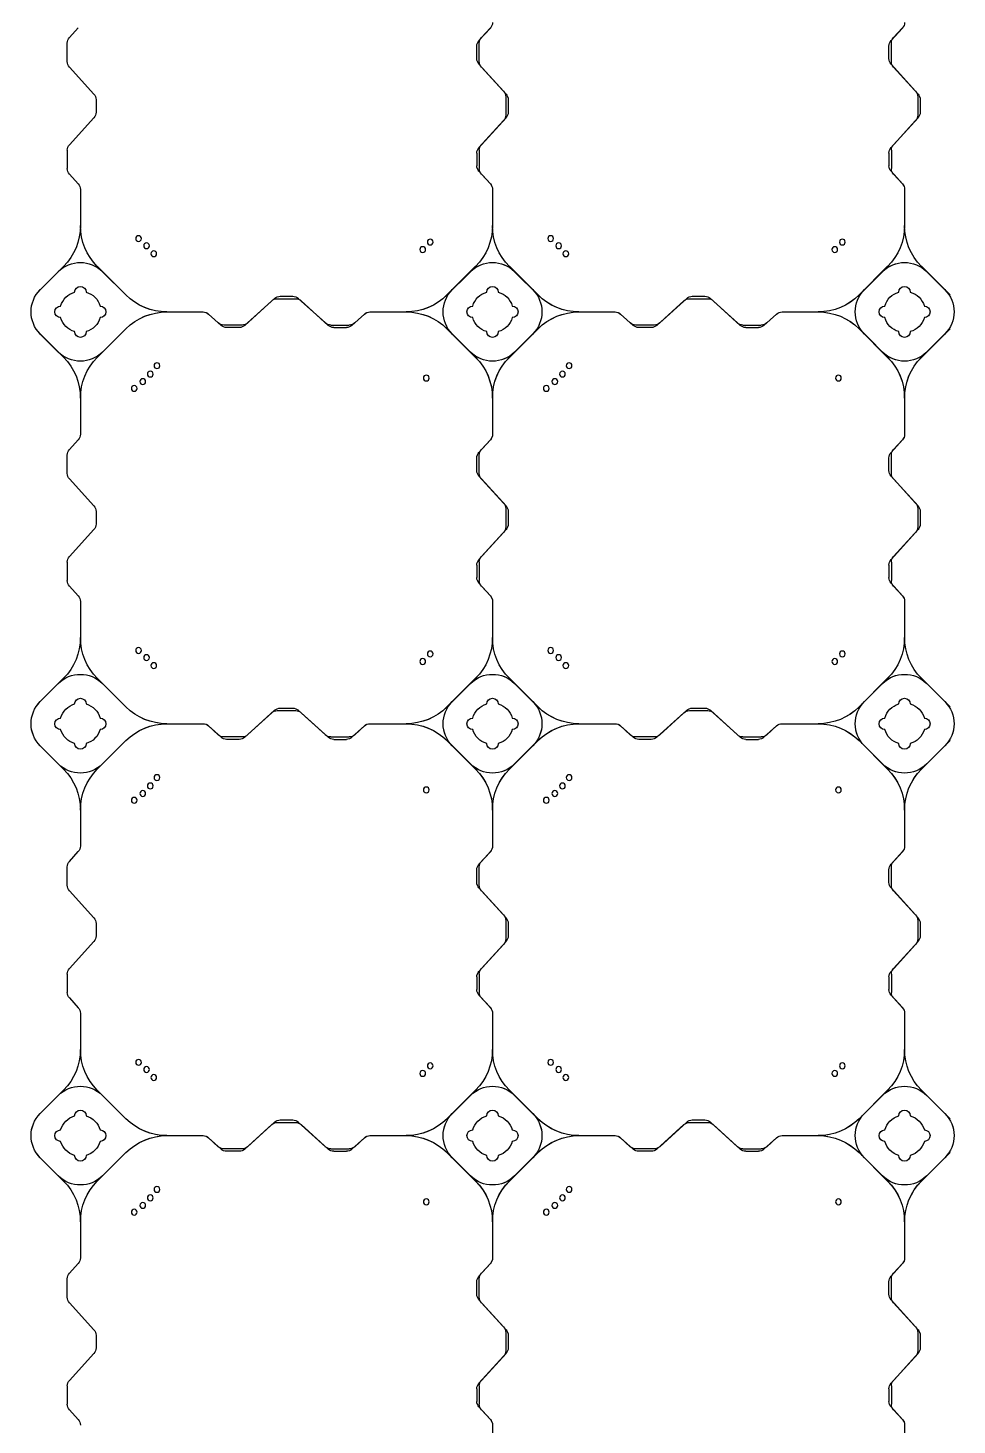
# Model space of a CAD drawing. Header units: millimetres. Extents: x -1612139 to -1260738, y 1141106 to 1536160.
# Drawn here: x -1336991 to -1335864, y 1185225 to 1186921 of the extents above; entities that cross this region are included whole.
import ezdxf

# ---------------------------------------------------------------- set-up
doc = ezdxf.new("R2010")
doc.units = ezdxf.units.MM
doc.header["$LTSCALE"] = 10
doc.layers.get('0').update_dxf_attribs({"linetype": 'CONTINUOUS'})
doc.layers.add('W-FLOAT_BOWL浮筒', color=253, linetype='CONTINUOUS')

# ---------------------------------------------------------------- blocks, each defined once
blk = doc.blocks.new('蓝色')
at = {"layer": 'W-FLOAT_BOWL浮筒', "color": 5}
for p, q in [((9506.3, -148.4), (9506.3, -104.2)), ((10006.3, -148.4), (10006.3, -104.2)), ((8992.9, -166.8), (9003.7, -154.9)), ((9489.9, -170.3), (9503.7, -155.1)), ((9492.9, -166.8), (9503.7, -154.9)), ((9989.9, -170.3), (10003.7, -155.1)), ((9992.9, -166.8), (10003.7, -154.9)), ((8990.3, -195.8), (8990.3, -173.5)), ((9487.3, -192.3), (9487.3, -177)), ((9490.3, -195.8), (9490.3, -173.5)), ((9987.3, -192.3), (9987.3, -177)), ((9990.3, -195.8), (9990.3, -173.5)), ((8992.9, -202.5), (9022.7, -235.3)), ((9489.9, -199), (9519.7, -231.8)), ((9492.9, -202.5), (9522.7, -235.3)), ((9989.9, -199), (10019.7, -231.8)), ((9992.9, -202.5), (10022.7, -235.3)), ((9025.3, -257.3), (9025.3, -242)), ((9522.3, -260.8), (9522.3, -238.5)), ((9525.3, -257.3), (9525.3, -242)), ((10022.3, -260.8), (10022.3, -238.5)), ((10025.3, -257.3), (10025.3, -242)), ((8992.9, -296.8), (9022.7, -264)), ((9489.9, -300.3), (9519.7, -267.5)), ((9492.9, -296.8), (9522.7, -264)), ((9989.9, -300.3), (10019.7, -267.5)), ((9992.9, -296.8), (10022.7, -264)), ((8990.3, -303.5), (8990.3, -325.8)), ((9490.3, -303.5), (9490.3, -325.8)), ((9990.3, -303.5), (9990.3, -325.8)), ((9487.3, -307), (9487.3, -322.3)), ((9987.3, -307), (9987.3, -322.3)), ((8992.9, -332.5), (9003.7, -344.4)), ((9489.9, -329), (9503.7, -344.2)), ((9492.9, -332.5), (9503.7, -344.4)), ((9989.9, -329), (10003.7, -344.2)), ((9992.9, -332.5), (10003.7, -344.4)), ((9006.3, -394.9), (9006.3, -351.1)), ((9506.3, -394.9), (9506.3, -350.9)), ((9506.3, -394.9), (9506.3, -351.1)), ((10006.3, -394.9), (10006.3, -350.9)), ((10006.3, -394.9), (10006.3, -351.1)), ((8957.5, -472.8), (8985.8, -444.5)), ((8957.5, -472.7), (8979.4, -450.8)), ((9061.6, -479.1), (9026.8, -444.4)), ((9033.2, -450.8), (9061.5, -479.1)), ((9451.1, -479.1), (9485.8, -444.4)), ((9479.5, -450.8), (9451.2, -479.1)), ((9457.5, -472.8), (9485.8, -444.5)), ((9457.5, -472.7), (9479.4, -450.8)), ((9561.6, -479.1), (9526.8, -444.4)), ((9555.2, -472.8), (9526.8, -444.5)), ((9533.2, -450.8), (9555.2, -472.7)), ((9533.2, -450.8), (9561.5, -479.1)), ((9951.1, -479.1), (9985.8, -444.4)), ((9979.5, -450.8), (9951.2, -479.1)), ((9957.5, -472.8), (9985.8, -444.5)), ((9957.5, -472.7), (9979.4, -450.8)), ((10061.6, -479.1), (10026.8, -444.4)), ((10055.2, -472.8), (10026.8, -444.5)), ((10033.2, -450.8), (10055.2, -472.7)), ((10033.2, -450.8), (10061.5, -479.1)), ((9173.5, -486.2), (9161.6, -497)), ((9177, -483.2), (9161.8, -497)), ((9202.5, -483.6), (9180.2, -483.6)), ((9199, -480.6), (9183.7, -480.6)), ((9205.7, -483.2), (9238.5, -513)), ((9209.2, -486.2), (9242, -516)), ((9303.5, -486.2), (9270.7, -516)), ((9307, -483.2), (9274.2, -513)), ((9310.2, -483.6), (9332.5, -483.6)), ((9313.7, -480.6), (9329, -480.6)), ((9335.7, -483.2), (9350.9, -497)), ((9339.2, -486.2), (9351.1, -497)), ((9673.5, -486.2), (9661.6, -497)), ((9677, -483.2), (9661.8, -497)), ((9702.5, -483.6), (9680.2, -483.6)), ((9699, -480.6), (9683.7, -480.6)), ((9705.7, -483.2), (9738.5, -513)), ((9709.2, -486.2), (9742, -516)), ((9803.5, -486.2), (9770.7, -516)), ((9807, -483.2), (9774.2, -513)), ((9810.2, -483.6), (9832.5, -483.6)), ((9813.7, -480.6), (9829, -480.6)), ((9835.7, -483.2), (9850.9, -497)), ((9839.2, -486.2), (9851.1, -497)), ((9110.9, -499.6), (9155.1, -499.6)), ((9110.9, -499.6), (9154.9, -499.6)), ((9357.6, -499.6), (9401.6, -499.6)), ((9357.8, -499.6), (9401.6, -499.6)), ((9610.9, -499.6), (9655.1, -499.6)), ((9610.9, -499.6), (9654.9, -499.6)), ((9857.6, -499.6), (9901.6, -499.6)), ((9857.8, -499.6), (9901.6, -499.6)), ((9026.8, -554.9), (9061.6, -520.1)), ((9033.2, -548.4), (9061.5, -520.1)), ((9245.2, -515.6), (9267.5, -515.6)), ((9248.7, -518.6), (9264, -518.6)), ((9485.8, -554.9), (9451.1, -520.1)), ((9479.5, -548.4), (9451.2, -520.1)), ((9526.8, -554.9), (9561.6, -520.1)), ((9533.2, -548.4), (9561.5, -520.1)), ((9745.2, -515.6), (9767.5, -515.6)), ((9748.7, -518.6), (9764, -518.6)), ((9985.8, -554.9), (9951.1, -520.1)), ((9979.5, -548.4), (9951.2, -520.1)), ((10026.8, -554.9), (10061.6, -520.1)), ((10033.2, -548.4), (10061.5, -520.1)), ((8979.4, -548.4), (8957.5, -526.5)), ((8957.5, -526.5), (8985.8, -554.8)), ((9479.4, -548.4), (9457.5, -526.5)), ((9457.5, -526.5), (9485.8, -554.8)), ((9555.2, -526.5), (9526.8, -554.8)), ((9555.2, -526.5), (9533.2, -548.4)), ((9979.4, -548.4), (9957.5, -526.5)), ((9957.5, -526.5), (9985.8, -554.8)), ((10055.2, -526.5), (10026.8, -554.8)), ((10055.2, -526.5), (10033.2, -548.4)), ((9006.3, -648.2), (9006.3, -604.2)), ((9506.3, -648.4), (9506.3, -604.2)), ((9506.3, -648.2), (9506.3, -604.2)), ((10006.3, -648.4), (10006.3, -604.2)), ((10006.3, -648.2), (10006.3, -604.2)), ((8992.9, -666.8), (9003.7, -654.9)), ((9489.9, -670.3), (9503.7, -655.1)), ((9492.9, -666.8), (9503.7, -654.9)), ((9989.9, -670.3), (10003.7, -655.1)), ((9992.9, -666.8), (10003.7, -654.9)), ((8990.3, -695.8), (8990.3, -673.5)), ((9487.3, -692.3), (9487.3, -677)), ((9490.3, -695.8), (9490.3, -673.5)), ((9987.3, -692.3), (9987.3, -677)), ((9990.3, -695.8), (9990.3, -673.5)), ((8992.9, -702.5), (9022.7, -735.3)), ((9489.9, -699), (9519.7, -731.8)), ((9492.9, -702.5), (9522.7, -735.3)), ((9989.9, -699), (10019.7, -731.8)), ((9992.9, -702.5), (10022.7, -735.3)), ((9025.3, -757.3), (9025.3, -742)), ((9522.3, -760.8), (9522.3, -738.5)), ((9525.3, -757.3), (9525.3, -742)), ((10022.3, -760.8), (10022.3, -738.5)), ((10025.3, -757.3), (10025.3, -742)), ((8992.9, -796.8), (9022.7, -764)), ((9489.9, -800.3), (9519.7, -767.5)), ((9492.9, -796.8), (9522.7, -764)), ((9989.9, -800.3), (10019.7, -767.5)), ((9992.9, -796.8), (10022.7, -764)), ((8990.3, -803.5), (8990.3, -825.8)), ((9487.3, -807), (9487.3, -822.3)), ((9490.3, -803.5), (9490.3, -825.8)), ((9987.3, -807), (9987.3, -822.3)), ((9990.3, -803.5), (9990.3, -825.8)), ((9489.9, -829), (9503.7, -844.2)), ((9989.9, -829), (10003.7, -844.2)), ((8992.9, -832.5), (9003.7, -844.4)), ((9492.9, -832.5), (9503.7, -844.4)), ((9992.9, -832.5), (10003.7, -844.4)), ((9006.3, -894.9), (9006.3, -851.1)), ((9506.3, -894.9), (9506.3, -850.9)), ((9506.3, -894.9), (9506.3, -851.1)), ((10006.3, -894.9), (10006.3, -850.9)), ((10006.3, -894.9), (10006.3, -851.1)), ((8957.5, -972.8), (8985.8, -944.5)), ((9061.6, -979.1), (9026.8, -944.4)), ((9451.1, -979.1), (9485.8, -944.4)), ((9457.5, -972.8), (9485.8, -944.5)), ((9561.6, -979.1), (9526.8, -944.4)), ((9555.2, -972.8), (9526.8, -944.5)), ((9951.1, -979.1), (9985.8, -944.4)), ((9957.5, -972.8), (9985.8, -944.5)), ((10061.6, -979.1), (10026.8, -944.4)), ((10055.2, -972.8), (10026.8, -944.5)), ((8957.5, -972.7), (8979.4, -950.8)), ((9033.2, -950.8), (9061.5, -979.1)), ((9479.5, -950.8), (9451.2, -979.1)), ((9457.5, -972.7), (9479.4, -950.8)), ((9533.2, -950.8), (9555.2, -972.7)), ((9533.2, -950.8), (9561.5, -979.1)), ((9979.5, -950.8), (9951.2, -979.1)), ((9957.5, -972.7), (9979.4, -950.8)), ((10033.2, -950.8), (10055.2, -972.7)), ((10033.2, -950.8), (10061.5, -979.1)), ((9177, -983.2), (9161.8, -997)), ((9202.5, -983.6), (9180.2, -983.6)), ((9199, -980.6), (9183.7, -980.6)), ((9205.7, -983.2), (9238.5, -1013)), ((9307, -983.2), (9274.2, -1013)), ((9310.2, -983.6), (9332.5, -983.6)), ((9313.7, -980.6), (9329, -980.6)), ((9335.7, -983.2), (9350.9, -997)), ((9677, -983.2), (9661.8, -997)), ((9702.5, -983.6), (9680.2, -983.6)), ((9699, -980.6), (9683.7, -980.6)), ((9705.7, -983.2), (9738.5, -1013)), ((9807, -983.2), (9774.2, -1013)), ((9810.2, -983.6), (9832.5, -983.6)), ((9813.7, -980.6), (9829, -980.6)), ((9835.7, -983.2), (9850.9, -997)), ((9110.9, -999.6), (9155.1, -999.6)), ((9110.9, -999.6), (9154.9, -999.6)), ((9173.5, -986.2), (9161.6, -997)), ((9209.2, -986.2), (9242, -1016)), ((9303.5, -986.2), (9270.7, -1016)), ((9339.2, -986.2), (9351.1, -997)), ((9357.6, -999.6), (9401.6, -999.6)), ((9357.8, -999.6), (9401.6, -999.6)), ((9610.9, -999.6), (9655.1, -999.6)), ((9610.9, -999.6), (9654.9, -999.6)), ((9673.5, -986.2), (9661.6, -997)), ((9709.2, -986.2), (9742, -1016)), ((9803.5, -986.2), (9770.7, -1016)), ((9839.2, -986.2), (9851.1, -997)), ((9857.6, -999.6), (9901.6, -999.6)), ((9857.8, -999.6), (9901.6, -999.6)), ((9245.2, -1015.6), (9267.5, -1015.6)), ((9745.2, -1015.6), (9767.5, -1015.6)), ((8979.4, -1048.4), (8957.5, -1026.5)), ((8957.5, -1026.5), (8985.8, -1054.8)), ((9026.8, -1054.9), (9061.6, -1020.1)), ((9033.2, -1048.4), (9061.5, -1020.1)), ((9248.7, -1018.6), (9264, -1018.6)), ((9485.8, -1054.9), (9451.1, -1020.1)), ((9479.5, -1048.4), (9451.2, -1020.1)), ((9479.4, -1048.4), (9457.5, -1026.5)), ((9457.5, -1026.5), (9485.8, -1054.8)), ((9526.8, -1054.9), (9561.6, -1020.1)), ((9555.2, -1026.5), (9526.8, -1054.8)), ((9533.2, -1048.4), (9561.5, -1020.1)), ((9555.2, -1026.5), (9533.2, -1048.4)), ((9748.7, -1018.6), (9764, -1018.6)), ((9985.8, -1054.9), (9951.1, -1020.1)), ((9979.5, -1048.4), (9951.2, -1020.1)), ((9979.4, -1048.4), (9957.5, -1026.5)), ((9957.5, -1026.5), (9985.8, -1054.8)), ((10026.8, -1054.9), (10061.6, -1020.1)), ((10055.2, -1026.5), (10026.8, -1054.8)), ((10033.2, -1048.4), (10061.5, -1020.1)), ((10055.2, -1026.5), (10033.2, -1048.4)), ((9006.3, -1148.2), (9006.3, -1104.2)), ((9506.3, -1148.4), (9506.3, -1104.2)), ((9506.3, -1148.2), (9506.3, -1104.2)), ((10006.3, -1148.4), (10006.3, -1104.2)), ((10006.3, -1148.2), (10006.3, -1104.2)), ((8992.9, -1166.8), (9003.7, -1154.9)), ((9489.9, -1170.3), (9503.7, -1155.1)), ((9492.9, -1166.8), (9503.7, -1154.9)), ((9989.9, -1170.3), (10003.7, -1155.1)), ((9992.9, -1166.8), (10003.7, -1154.9)), ((8990.3, -1195.8), (8990.3, -1173.5)), ((9487.3, -1192.3), (9487.3, -1177)), ((9490.3, -1195.8), (9490.3, -1173.5)), ((9987.3, -1192.3), (9987.3, -1177)), ((9990.3, -1195.8), (9990.3, -1173.5)), ((8992.9, -1202.5), (9022.7, -1235.3)), ((9489.9, -1199), (9519.7, -1231.8)), ((9492.9, -1202.5), (9522.7, -1235.3)), ((9989.9, -1199), (10019.7, -1231.8)), ((9992.9, -1202.5), (10022.7, -1235.3)), ((9025.3, -1257.3), (9025.3, -1242)), ((9522.3, -1260.8), (9522.3, -1238.5)), ((9525.3, -1257.3), (9525.3, -1242)), ((10022.3, -1260.8), (10022.3, -1238.5)), ((10025.3, -1257.3), (10025.3, -1242)), ((8992.9, -1296.8), (9022.7, -1264)), ((9489.9, -1300.3), (9519.7, -1267.5)), ((9492.9, -1296.8), (9522.7, -1264)), ((9989.9, -1300.3), (10019.7, -1267.5)), ((9992.9, -1296.8), (10022.7, -1264)), ((8990.3, -1303.5), (8990.3, -1325.8)), ((9490.3, -1303.5), (9490.3, -1325.8)), ((9990.3, -1303.5), (9990.3, -1325.8)), ((9487.3, -1307), (9487.3, -1322.3)), ((9987.3, -1307), (9987.3, -1322.3)), ((8992.9, -1332.5), (9003.7, -1344.4)), ((9489.9, -1329), (9503.7, -1344.2)), ((9492.9, -1332.5), (9503.7, -1344.4)), ((9989.9, -1329), (10003.7, -1344.2)), ((9992.9, -1332.5), (10003.7, -1344.4)), ((9006.3, -1394.9), (9006.3, -1351.1)), ((9506.3, -1394.9), (9506.3, -1350.9)), ((9506.3, -1394.9), (9506.3, -1351.1)), ((10006.3, -1394.9), (10006.3, -1350.9)), ((10006.3, -1394.9), (10006.3, -1351.1)), ((8957.5, -1472.8), (8985.8, -1444.5)), ((8957.5, -1472.7), (8979.4, -1450.8)), ((9061.6, -1479.1), (9026.8, -1444.4)), ((9033.2, -1450.8), (9061.5, -1479.1)), ((9451.1, -1479.1), (9485.8, -1444.4)), ((9479.5, -1450.8), (9451.2, -1479.1)), ((9457.5, -1472.8), (9485.8, -1444.5)), ((9457.5, -1472.7), (9479.4, -1450.8)), ((9561.6, -1479.1), (9526.8, -1444.4)), ((9555.2, -1472.8), (9526.8, -1444.5)), ((9533.2, -1450.8), (9555.2, -1472.7)), ((9533.2, -1450.8), (9561.5, -1479.1)), ((9951.1, -1479.1), (9985.8, -1444.4)), ((9979.5, -1450.8), (9951.2, -1479.1)), ((9957.5, -1472.8), (9985.8, -1444.5)), ((9957.5, -1472.7), (9979.4, -1450.8)), ((10061.6, -1479.1), (10026.8, -1444.4)), ((10055.2, -1472.8), (10026.8, -1444.5)), ((10033.2, -1450.8), (10055.2, -1472.7)), ((10033.2, -1450.8), (10061.5, -1479.1)), ((9173.5, -1486.2), (9161.6, -1497)), ((9177, -1483.2), (9161.8, -1497)), ((9202.5, -1483.6), (9180.2, -1483.6)), ((9199, -1480.6), (9183.7, -1480.6)), ((9205.7, -1483.2), (9238.5, -1513)), ((9209.2, -1486.2), (9242, -1516)), ((9303.5, -1486.2), (9270.7, -1516)), ((9307, -1483.2), (9274.2, -1513)), ((9310.2, -1483.6), (9332.5, -1483.6)), ((9313.7, -1480.6), (9329, -1480.6)), ((9335.7, -1483.2), (9350.9, -1497)), ((9339.2, -1486.2), (9351.1, -1497)), ((9673.5, -1486.2), (9661.6, -1497)), ((9677, -1483.2), (9661.8, -1497)), ((9702.5, -1483.6), (9680.2, -1483.6)), ((9699, -1480.6), (9683.7, -1480.6)), ((9705.7, -1483.2), (9738.5, -1513)), ((9709.2, -1486.2), (9742, -1516)), ((9803.5, -1486.2), (9770.7, -1516)), ((9807, -1483.2), (9774.2, -1513)), ((9810.2, -1483.6), (9832.5, -1483.6)), ((9813.7, -1480.6), (9829, -1480.6)), ((9835.7, -1483.2), (9850.9, -1497)), ((9839.2, -1486.2), (9851.1, -1497)), ((9110.9, -1499.6), (9155.1, -1499.6)), ((9110.9, -1499.6), (9154.9, -1499.6)), ((9357.6, -1499.6), (9401.6, -1499.6)), ((9357.8, -1499.6), (9401.6, -1499.6)), ((9610.9, -1499.6), (9655.1, -1499.6)), ((9610.9, -1499.6), (9654.9, -1499.6)), ((9857.6, -1499.6), (9901.6, -1499.6)), ((9857.8, -1499.6), (9901.6, -1499.6)), ((9026.8, -1554.9), (9061.6, -1520.1)), ((9033.2, -1548.4), (9061.5, -1520.1)), ((9245.2, -1515.6), (9267.5, -1515.6)), ((9248.7, -1518.6), (9264, -1518.6)), ((9485.8, -1554.9), (9451.1, -1520.1)), ((9479.5, -1548.4), (9451.2, -1520.1)), ((9526.8, -1554.9), (9561.6, -1520.1)), ((9533.2, -1548.4), (9561.5, -1520.1)), ((9745.2, -1515.6), (9767.5, -1515.6)), ((9748.7, -1518.6), (9764, -1518.6)), ((9985.8, -1554.9), (9951.1, -1520.1)), ((9979.5, -1548.4), (9951.2, -1520.1)), ((10026.8, -1554.9), (10061.6, -1520.1)), ((10033.2, -1548.4), (10061.5, -1520.1)), ((8979.4, -1548.4), (8957.5, -1526.5)), ((8957.5, -1526.5), (8985.8, -1554.8)), ((9479.4, -1548.4), (9457.5, -1526.5)), ((9457.5, -1526.5), (9485.8, -1554.8)), ((9555.2, -1526.5), (9526.8, -1554.8)), ((9555.2, -1526.5), (9533.2, -1548.4)), ((9979.4, -1548.4), (9957.5, -1526.5)), ((9957.5, -1526.5), (9985.8, -1554.8)), ((10055.2, -1526.5), (10026.8, -1554.8)), ((10055.2, -1526.5), (10033.2, -1548.4)), ((9006.3, -1648.2), (9006.3, -1604.2)), ((9506.3, -1648.4), (9506.3, -1604.2)), ((9506.3, -1648.2), (9506.3, -1604.2)), ((10006.3, -1648.4), (10006.3, -1604.2)), ((10006.3, -1648.2), (10006.3, -1604.2)), ((8992.9, -1666.8), (9003.7, -1654.9)), ((9489.9, -1670.3), (9503.7, -1655.1)), ((9492.9, -1666.8), (9503.7, -1654.9)), ((9989.9, -1670.3), (10003.7, -1655.1)), ((9992.9, -1666.8), (10003.7, -1654.9)), ((8990.3, -1695.8), (8990.3, -1673.5)), ((9487.3, -1692.3), (9487.3, -1677)), ((9490.3, -1695.8), (9490.3, -1673.5)), ((9987.3, -1692.3), (9987.3, -1677)), ((9990.3, -1695.8), (9990.3, -1673.5)), ((8992.9, -1702.5), (9022.7, -1735.3)), ((9489.9, -1699), (9519.7, -1731.8)), ((9492.9, -1702.5), (9522.7, -1735.3)), ((9989.9, -1699), (10019.7, -1731.8)), ((9992.9, -1702.5), (10022.7, -1735.3)), ((9025.3, -1757.3), (9025.3, -1742)), ((9522.3, -1760.8), (9522.3, -1738.5)), ((9525.3, -1757.3), (9525.3, -1742)), ((10022.3, -1760.8), (10022.3, -1738.5)), ((10025.3, -1757.3), (10025.3, -1742)), ((8992.9, -1796.8), (9022.7, -1764)), ((9489.9, -1800.3), (9519.7, -1767.5)), ((9492.9, -1796.8), (9522.7, -1764)), ((9989.9, -1800.3), (10019.7, -1767.5)), ((9992.9, -1796.8), (10022.7, -1764)), ((8990.3, -1803.5), (8990.3, -1825.8)), ((9487.3, -1807), (9487.3, -1822.3)), ((9490.3, -1803.5), (9490.3, -1825.8)), ((9987.3, -1807), (9987.3, -1822.3)), ((9990.3, -1803.5), (9990.3, -1825.8)), ((9489.9, -1829), (9503.7, -1844.2)), ((9989.9, -1829), (10003.7, -1844.2)), ((8992.9, -1832.5), (9003.7, -1844.4)), ((9492.9, -1832.5), (9503.7, -1844.4)), ((9992.9, -1832.5), (10003.7, -1844.4))]:
    blk.add_line(p, q, dxfattribs=at)
for centre in [(9071.6, -406.7), (9571.6, -406.7), (9081.9, -414.9), (9091.1, -424.1), (9426, -419.3), (9581.9, -414.9), (9591.1, -424.1), (9926, -419.3), (9099.2, -434.3), (9599.2, -434.3), (9086.6, -579.9), (9095.3, -570.2), (9421.6, -575.2), (9586.6, -579.9), (9595.3, -570.2), (9921.6, -575.2), (9076.9, -588.6), (9430.8, -584.4), (9576.9, -588.6), (9930.8, -584.4), (9071.6, -906.7), (9081.9, -914.9), (9426, -919.3), (9571.6, -906.7), (9581.9, -914.9), (9926, -919.3), (9091.1, -924.1), (9099.2, -934.3), (9591.1, -924.1), (9599.2, -934.3), (9095.3, -1070.2), (9595.3, -1070.2), (9076.9, -1088.6), (9086.6, -1079.9), (9421.6, -1075.2), (9430.8, -1084.4), (9576.9, -1088.6), (9586.6, -1079.9), (9921.6, -1075.2), (9930.8, -1084.4), (9071.6, -1406.7), (9571.6, -1406.7), (9081.9, -1414.9), (9091.1, -1424.1), (9426, -1419.3), (9581.9, -1414.9), (9591.1, -1424.1), (9926, -1419.3), (9099.2, -1434.3), (9599.2, -1434.3), (9086.6, -1579.9), (9095.3, -1570.2), (9421.6, -1575.2), (9586.6, -1579.9), (9595.3, -1570.2), (9921.6, -1575.2), (9076.9, -1588.6), (9430.8, -1584.4), (9576.9, -1588.6), (9930.8, -1584.4)]:
    blk.add_circle(centre, 3.5, dxfattribs=at)
for centre, radius, start, end in [((8996.3, -148.2), 10, 317.7263, 0), ((9496.3, -148.2), 10, 317.7263, 0), ((9496.3, -148.4), 10, 317.7263, 0), ((9996.3, -148.2), 10, 317.7263, 0), ((9996.3, -148.4), 10, 317.7263, 0), ((9000.3, -173.5), 10, 137.7263, 180), ((9500.3, -173.5), 10, 137.7263, 180), ((10000.3, -173.5), 10, 137.7263, 180), ((9497.3, -177), 10, 137.7263, 180), ((9997.3, -177), 10, 137.7263, 180), ((9000.3, -195.8), 10, 180, 222.2737), ((9497.3, -192.3), 10, 180, 222.2737), ((9500.3, -195.8), 10, 180, 222.2737), ((9997.3, -192.3), 10, 180, 222.2737), ((10000.3, -195.8), 10, 180, 222.2737), ((9015.3, -242), 10, 0, 42.2737), ((9512.3, -238.5), 10, 0, 42.2737), ((9515.3, -242), 10, 0, 42.2737), ((10012.3, -238.5), 10, 0, 42.2737), ((10015.3, -242), 10, 0, 42.2737), ((9015.3, -257.3), 10, 317.7263, 0), ((9512.3, -260.8), 10, 317.7263, 0), ((9515.3, -257.3), 10, 317.7263, 0), ((10012.3, -260.8), 10, 317.7263, 0), ((10015.3, -257.3), 10, 317.7263, 0), ((9000.3, -303.5), 10, 137.7263, 180), ((9497.3, -307), 10, 137.7263, 180), ((9500.3, -303.5), 10, 137.7263, 180), ((9997.3, -307), 10, 137.7263, 180), ((10000.3, -303.5), 10, 137.7263, 180), ((9000.3, -325.8), 10, 180, 222.2737), ((9497.3, -322.3), 10, 180, 222.2737), ((9500.3, -325.8), 10, 180, 222.2737), ((9997.3, -322.3), 10, 180, 222.2737), ((10000.3, -325.8), 10, 180, 222.2737), ((8996.3, -351.1), 10, 0, 42.2737), ((9496.3, -350.9), 10, 0, 42.2737), ((9496.3, -351.1), 10, 0, 42.2737), ((9996.3, -350.9), 10, 0, 42.2737), ((9996.3, -351.1), 10, 0, 42.2737), ((8936.3, -395), 70, 315, 0), ((9076.3, -394.9), 70, 180, 225), ((9436.3, -394.9), 70, 315, 0), ((9436.3, -395), 70, 315, 0), ((9576.3, -394.9), 70, 180, 225), ((9576.3, -395), 70, 180, 225), ((9936.3, -394.9), 70, 315, 0), ((9936.3, -395), 70, 315, 0), ((10076.3, -394.9), 70, 180, 225), ((10076.3, -395), 70, 180, 225), ((9006.3, -477.7), 38, 45, 135), ((9506.3, -477.7), 38, 45, 135), ((9506.4, -477.7), 38, 45, 135), ((10006.3, -477.7), 38, 45, 135), ((10006.4, -477.7), 38, 45, 135), ((8984.4, -499.6), 38, 135, 225), ((8984.4, -499.7), 38, 135, 225), ((9006.3, -475.6), 7, 0, 180), ((9006.3, -475.6), 7, 0, 180), ((9484.4, -499.6), 38, 135, 225), ((9484.4, -499.7), 38, 135, 225), ((9506.3, -475.6), 7, 0, 180), ((9506.3, -475.6), 7, 0, 180), ((9506.3, -475.6), 7, 0, 180), ((9506.3, -475.6), 7, 0, 180), ((9528.3, -499.6), 38, 315, 45), ((9528.3, -499.7), 38, 315, 45), ((9984.4, -499.6), 38, 135, 225), ((9984.4, -499.7), 38, 135, 225), ((10006.3, -475.6), 7, 0, 180), ((10006.3, -475.6), 7, 0, 180), ((10006.3, -475.6), 7, 0, 180), ((10006.3, -475.6), 7, 0, 180), ((10028.3, -499.6), 38, 315, 45), ((10028.3, -499.7), 38, 315, 45), ((9006.3, -499.6), 25, 106.2602, 163.7398), ((9006.3, -499.6), 25, 106.2602, 163.7398), ((9006.3, -499.6), 25, 16.2602, 73.7398), ((9006.3, -499.6), 25, 16.2602, 73.7398), ((9111, -429.6), 70, 225, 270), ((9111.1, -429.6), 70, 225, 270), ((9180.2, -493.6), 10, 90, 132.2737), ((9183.7, -490.6), 10, 90, 132.2737), ((9199, -490.6), 10, 47.7263, 90), ((9202.5, -493.6), 10, 47.7263, 90), ((9310.2, -493.6), 10, 90, 132.2737), ((9313.7, -490.6), 10, 90, 132.2737), ((9329, -490.6), 10, 47.7263, 90), ((9332.5, -493.6), 10, 47.7263, 90), ((9401.6, -429.6), 70, 270, 315), ((9401.7, -429.6), 70, 270, 315), ((9506.3, -499.6), 25, 106.2602, 163.7398), ((9506.3, -499.6), 25, 106.2602, 163.7398), ((9506.3, -499.6), 25, 106.2602, 163.7398), ((9506.3, -499.6), 25, 106.2602, 163.7398), ((9506.3, -499.6), 25, 16.2602, 73.7398), ((9506.3, -499.6), 25, 16.2602, 73.7398), ((9506.3, -499.6), 25, 16.2602, 73.7398), ((9506.3, -499.6), 25, 16.2602, 73.7398), ((9611, -429.6), 70, 225, 270), ((9611.1, -429.6), 70, 225, 270), ((9680.2, -493.6), 10, 90, 132.2737), ((9683.7, -490.6), 10, 90, 132.2737), ((9699, -490.6), 10, 47.7263, 90), ((9702.5, -493.6), 10, 47.7263, 90), ((9810.2, -493.6), 10, 90, 132.2737), ((9813.7, -490.6), 10, 90, 132.2737), ((9829, -490.6), 10, 47.7263, 90), ((9832.5, -493.6), 10, 47.7263, 90), ((9901.6, -429.6), 70, 270, 315), ((9901.7, -429.6), 70, 270, 315), ((10006.3, -499.6), 25, 106.2602, 163.7398), ((10006.3, -499.6), 25, 106.2602, 163.7398), ((10006.3, -499.6), 25, 106.2602, 163.7398), ((10006.3, -499.6), 25, 106.2602, 163.7398), ((10006.3, -499.6), 25, 16.2602, 73.7398), ((10006.3, -499.6), 25, 16.2602, 73.7398), ((10006.3, -499.6), 25, 16.2602, 73.7398), ((10006.3, -499.6), 25, 16.2602, 73.7398), ((8982.3, -499.6), 7, 90, 270), ((8982.3, -499.6), 7, 90, 270), ((9006.3, -499.6), 25, 196.2602, 253.7398), ((9006.3, -499.6), 25, 196.2602, 253.7398), ((9006.3, -499.6), 25, 286.2602, 343.7398), ((9006.3, -499.6), 25, 286.2602, 343.7398), ((9030.3, -499.6), 7, 270, 90), ((9030.3, -499.6), 7, 270, 90), ((9111, -569.6), 70, 90, 135), ((9111.1, -569.6), 70, 90, 135), ((9154.9, -489.6), 10, 270, 312.2737), ((9155.1, -489.6), 10, 270, 312.2737), ((9357.6, -489.6), 10, 227.7263, 270), ((9357.8, -489.6), 10, 227.7263, 270), ((9401.6, -569.6), 70, 45, 90), ((9401.7, -569.6), 70, 45, 90), ((9482.3, -499.6), 7, 90, 270), ((9482.3, -499.6), 7, 90, 270), ((9482.3, -499.6), 7, 90, 270), ((9482.3, -499.6), 7, 90, 270), ((9506.3, -499.6), 25, 196.2602, 253.7398), ((9506.3, -499.6), 25, 196.2602, 253.7398), ((9506.3, -499.6), 25, 196.2602, 253.7398), ((9506.3, -499.6), 25, 196.2602, 253.7398), ((9506.3, -499.6), 25, 286.2602, 343.7398), ((9506.3, -499.6), 25, 286.2602, 343.7398), ((9506.3, -499.6), 25, 286.2602, 343.7398), ((9506.3, -499.6), 25, 286.2602, 343.7398), ((9530.3, -499.6), 7, 270, 90), ((9530.3, -499.6), 7, 270, 90), ((9530.3, -499.6), 7, 270, 90), ((9530.3, -499.6), 7, 270, 90), ((9611, -569.6), 70, 90, 135), ((9611.1, -569.6), 70, 90, 135), ((9654.9, -489.6), 10, 270, 312.2737), ((9655.1, -489.6), 10, 270, 312.2737), ((9857.6, -489.6), 10, 227.7263, 270), ((9857.8, -489.6), 10, 227.7263, 270), ((9901.6, -569.6), 70, 45, 90), ((9901.7, -569.6), 70, 45, 90), ((9982.3, -499.6), 7, 90, 270), ((9982.3, -499.6), 7, 90, 270), ((9982.3, -499.6), 7, 90, 270), ((9982.3, -499.6), 7, 90, 270), ((10006.3, -499.6), 25, 196.2602, 253.7398), ((10006.3, -499.6), 25, 196.2602, 253.7398), ((10006.3, -499.6), 25, 196.2602, 253.7398), ((10006.3, -499.6), 25, 196.2602, 253.7398), ((10006.3, -499.6), 25, 286.2602, 343.7398), ((10006.3, -499.6), 25, 286.2602, 343.7398), ((10006.3, -499.6), 25, 286.2602, 343.7398), ((10006.3, -499.6), 25, 286.2602, 343.7398), ((10030.3, -499.6), 7, 270, 90), ((10030.3, -499.6), 7, 270, 90), ((10030.3, -499.6), 7, 270, 90), ((10030.3, -499.6), 7, 270, 90), ((9006.3, -523.6), 7, 180, 0), ((9006.3, -523.6), 7, 180, 0), ((9245.2, -505.6), 10, 227.7263, 270), ((9248.7, -508.6), 10, 227.7263, 270), ((9264, -508.6), 10, 270, 312.2737), ((9267.5, -505.6), 10, 270, 312.2737), ((9506.3, -523.6), 7, 180, 0), ((9506.3, -523.6), 7, 180, 0), ((9506.3, -523.6), 7, 180, 0), ((9506.3, -523.6), 7, 180, 0), ((9745.2, -505.6), 10, 227.7263, 270), ((9748.7, -508.6), 10, 227.7263, 270), ((9764, -508.6), 10, 270, 312.2737), ((9767.5, -505.6), 10, 270, 312.2737), ((10006.3, -523.6), 7, 180, 0), ((10006.3, -523.6), 7, 180, 0), ((10006.3, -523.6), 7, 180, 0), ((10006.3, -523.6), 7, 180, 0), ((9006.3, -521.6), 38, 225, 315), ((8936.3, -604.3), 70, 0, 45), ((9076.3, -604.3), 70, 135, 180), ((9506.3, -521.6), 38, 225, 315), ((9506.4, -521.6), 38, 225, 315), ((9436.3, -604.3), 70, 0, 45), ((9436.3, -604.3), 70, 0, 45), ((9576.3, -604.3), 70, 135, 180), ((9576.3, -604.3), 70, 135, 180), ((10006.3, -521.6), 38, 225, 315), ((10006.4, -521.6), 38, 225, 315), ((9936.3, -604.3), 70, 0, 45), ((9936.3, -604.3), 70, 0, 45), ((10076.3, -604.3), 70, 135, 180), ((10076.3, -604.3), 70, 135, 180), ((8996.3, -648.2), 10, 317.7263, 0), ((9496.3, -648.2), 10, 317.7263, 0), ((9496.3, -648.4), 10, 317.7263, 0), ((9996.3, -648.2), 10, 317.7263, 0), ((9996.3, -648.4), 10, 317.7263, 0), ((9000.3, -673.5), 10, 137.7263, 180), ((9497.3, -677), 10, 137.7263, 180), ((9500.3, -673.5), 10, 137.7263, 180), ((9997.3, -677), 10, 137.7263, 180), ((10000.3, -673.5), 10, 137.7263, 180), ((9497.3, -692.3), 10, 180, 222.2737), ((9997.3, -692.3), 10, 180, 222.2737), ((9000.3, -695.8), 10, 180, 222.2737), ((9500.3, -695.8), 10, 180, 222.2737), ((10000.3, -695.8), 10, 180, 222.2737), ((9015.3, -742), 10, 0, 42.2737), ((9512.3, -738.5), 10, 0, 42.2737), ((9515.3, -742), 10, 0, 42.2737), ((10012.3, -738.5), 10, 0, 42.2737), ((10015.3, -742), 10, 0, 42.2737), ((9015.3, -757.3), 10, 317.7263, 0), ((9512.3, -760.8), 10, 317.7263, 0), ((9515.3, -757.3), 10, 317.7263, 0), ((10012.3, -760.8), 10, 317.7263, 0), ((10015.3, -757.3), 10, 317.7263, 0), ((9000.3, -803.5), 10, 137.7263, 180), ((9500.3, -803.5), 10, 137.7263, 180), ((10000.3, -803.5), 10, 137.7263, 180), ((9497.3, -807), 10, 137.7263, 180), ((9997.3, -807), 10, 137.7263, 180), ((9000.3, -825.8), 10, 180, 222.2737), ((9497.3, -822.3), 10, 180, 222.2737), ((9500.3, -825.8), 10, 180, 222.2737), ((9997.3, -822.3), 10, 180, 222.2737), ((10000.3, -825.8), 10, 180, 222.2737), ((8996.3, -851.1), 10, 0, 42.2737), ((9496.3, -850.9), 10, 0, 42.2737), ((9496.3, -851.1), 10, 0, 42.2737), ((9996.3, -850.9), 10, 0, 42.2737), ((9996.3, -851.1), 10, 0, 42.2737), ((8936.3, -895), 70, 315, 0), ((9076.3, -894.9), 70, 180, 225), ((9436.3, -894.9), 70, 315, 0), ((9436.3, -895), 70, 315, 0), ((9576.3, -894.9), 70, 180, 225), ((9576.3, -895), 70, 180, 225), ((9936.3, -894.9), 70, 315, 0), ((9936.3, -895), 70, 315, 0), ((10076.3, -894.9), 70, 180, 225), ((10076.3, -895), 70, 180, 225), ((9006.3, -977.7), 38, 45, 135), ((9506.3, -977.7), 38, 45, 135), ((9506.4, -977.7), 38, 45, 135), ((10006.3, -977.7), 38, 45, 135), ((10006.4, -977.7), 38, 45, 135), ((8984.4, -999.6), 38, 135, 225), ((8984.4, -999.7), 38, 135, 225), ((9006.3, -999.6), 25, 106.2602, 163.7398), ((9006.3, -999.6), 25, 106.2602, 163.7398), ((9006.3, -975.6), 7, 0, 180), ((9006.3, -975.6), 7, 0, 180), ((9006.3, -999.6), 25, 16.2602, 73.7398), ((9006.3, -999.6), 25, 16.2602, 73.7398), ((9111, -929.6), 70, 225, 270), ((9111.1, -929.6), 70, 225, 270), ((9180.2, -993.6), 10, 90, 132.2737), ((9183.7, -990.6), 10, 90, 132.2737), ((9199, -990.6), 10, 47.7263, 90), ((9202.5, -993.6), 10, 47.7263, 90), ((9310.2, -993.6), 10, 90, 132.2737), ((9313.7, -990.6), 10, 90, 132.2737), ((9329, -990.6), 10, 47.7263, 90), ((9332.5, -993.6), 10, 47.7263, 90), ((9401.6, -929.6), 70, 270, 315), ((9401.7, -929.6), 70, 270, 315), ((9484.4, -999.6), 38, 135, 225), ((9484.4, -999.7), 38, 135, 225), ((9506.3, -999.6), 25, 106.2602, 163.7398), ((9506.3, -999.6), 25, 106.2602, 163.7398), ((9506.3, -999.6), 25, 106.2602, 163.7398), ((9506.3, -999.6), 25, 106.2602, 163.7398), ((9506.3, -975.6), 7, 0, 180), ((9506.3, -975.6), 7, 0, 180), ((9506.3, -975.6), 7, 0, 180), ((9506.3, -975.6), 7, 0, 180), ((9506.3, -999.6), 25, 16.2602, 73.7398), ((9506.3, -999.6), 25, 16.2602, 73.7398), ((9506.3, -999.6), 25, 16.2602, 73.7398), ((9506.3, -999.6), 25, 16.2602, 73.7398), ((9528.3, -999.6), 38, 315, 45), ((9528.3, -999.7), 38, 315, 45), ((9611, -929.6), 70, 225, 270), ((9611.1, -929.6), 70, 225, 270), ((9680.2, -993.6), 10, 90, 132.2737), ((9683.7, -990.6), 10, 90, 132.2737), ((9699, -990.6), 10, 47.7263, 90), ((9702.5, -993.6), 10, 47.7263, 90), ((9810.2, -993.6), 10, 90, 132.2737), ((9813.7, -990.6), 10, 90, 132.2737), ((9829, -990.6), 10, 47.7263, 90), ((9832.5, -993.6), 10, 47.7263, 90), ((9901.6, -929.6), 70, 270, 315), ((9901.7, -929.6), 70, 270, 315), ((9984.4, -999.6), 38, 135, 225), ((9984.4, -999.7), 38, 135, 225), ((10006.3, -999.6), 25, 106.2602, 163.7398), ((10006.3, -999.6), 25, 106.2602, 163.7398), ((10006.3, -999.6), 25, 106.2602, 163.7398), ((10006.3, -999.6), 25, 106.2602, 163.7398), ((10006.3, -975.6), 7, 0, 180), ((10006.3, -975.6), 7, 0, 180), ((10006.3, -975.6), 7, 0, 180), ((10006.3, -975.6), 7, 0, 180), ((10006.3, -999.6), 25, 16.2602, 73.7398), ((10006.3, -999.6), 25, 16.2602, 73.7398), ((10006.3, -999.6), 25, 16.2602, 73.7398), ((10006.3, -999.6), 25, 16.2602, 73.7398), ((10028.3, -999.6), 38, 315, 45), ((10028.3, -999.7), 38, 315, 45), ((8982.3, -999.6), 7, 90, 270), ((8982.3, -999.6), 7, 90, 270), ((9030.3, -999.6), 7, 270, 90), ((9030.3, -999.6), 7, 270, 90), ((9111, -1069.6), 70, 90, 135), ((9111.1, -1069.6), 70, 90, 135), ((9154.9, -989.6), 10, 270, 312.2737), ((9155.1, -989.6), 10, 270, 312.2737), ((9357.6, -989.6), 10, 227.7263, 270), ((9357.8, -989.6), 10, 227.7263, 270), ((9401.6, -1069.6), 70, 45, 90), ((9401.7, -1069.6), 70, 45, 90), ((9482.3, -999.6), 7, 90, 270), ((9482.3, -999.6), 7, 90, 270), ((9482.3, -999.6), 7, 90, 270), ((9482.3, -999.6), 7, 90, 270), ((9530.3, -999.6), 7, 270, 90), ((9530.3, -999.6), 7, 270, 90), ((9530.3, -999.6), 7, 270, 90), ((9530.3, -999.6), 7, 270, 90), ((9611, -1069.6), 70, 90, 135), ((9611.1, -1069.6), 70, 90, 135), ((9654.9, -989.6), 10, 270, 312.2737), ((9655.1, -989.6), 10, 270, 312.2737), ((9857.6, -989.6), 10, 227.7263, 270), ((9857.8, -989.6), 10, 227.7263, 270), ((9901.6, -1069.6), 70, 45, 90), ((9901.7, -1069.6), 70, 45, 90), ((9982.3, -999.6), 7, 90, 270), ((9982.3, -999.6), 7, 90, 270), ((9982.3, -999.6), 7, 90, 270), ((9982.3, -999.6), 7, 90, 270), ((10030.3, -999.6), 7, 270, 90), ((10030.3, -999.6), 7, 270, 90), ((10030.3, -999.6), 7, 270, 90), ((10030.3, -999.6), 7, 270, 90), ((9006.3, -999.6), 25, 196.2602, 253.7398), ((9006.3, -999.6), 25, 196.2602, 253.7398), ((9006.3, -999.6), 25, 286.2602, 343.7398), ((9006.3, -999.6), 25, 286.2602, 343.7398), ((9245.2, -1005.6), 10, 227.7263, 270), ((9248.7, -1008.6), 10, 227.7263, 270), ((9264, -1008.6), 10, 270, 312.2737), ((9267.5, -1005.6), 10, 270, 312.2737), ((9506.3, -999.6), 25, 196.2602, 253.7398), ((9506.3, -999.6), 25, 196.2602, 253.7398), ((9506.3, -999.6), 25, 196.2602, 253.7398), ((9506.3, -999.6), 25, 196.2602, 253.7398), ((9506.3, -999.6), 25, 286.2602, 343.7398), ((9506.3, -999.6), 25, 286.2602, 343.7398), ((9506.3, -999.6), 25, 286.2602, 343.7398), ((9506.3, -999.6), 25, 286.2602, 343.7398), ((9745.2, -1005.6), 10, 227.7263, 270), ((9748.7, -1008.6), 10, 227.7263, 270), ((9764, -1008.6), 10, 270, 312.2737), ((9767.5, -1005.6), 10, 270, 312.2737), ((10006.3, -999.6), 25, 196.2602, 253.7398), ((10006.3, -999.6), 25, 196.2602, 253.7398), ((10006.3, -999.6), 25, 196.2602, 253.7398), ((10006.3, -999.6), 25, 196.2602, 253.7398), ((10006.3, -999.6), 25, 286.2602, 343.7398), ((10006.3, -999.6), 25, 286.2602, 343.7398), ((10006.3, -999.6), 25, 286.2602, 343.7398), ((10006.3, -999.6), 25, 286.2602, 343.7398), ((9006.3, -1023.6), 7, 180, 0), ((9006.3, -1023.6), 7, 180, 0), ((9506.3, -1023.6), 7, 180, 0), ((9506.3, -1023.6), 7, 180, 0), ((9506.3, -1023.6), 7, 180, 0), ((9506.3, -1023.6), 7, 180, 0), ((10006.3, -1023.6), 7, 180, 0), ((10006.3, -1023.6), 7, 180, 0), ((10006.3, -1023.6), 7, 180, 0), ((10006.3, -1023.6), 7, 180, 0), ((9006.3, -1021.6), 38, 225, 315), ((9506.3, -1021.6), 38, 225, 315), ((9506.4, -1021.6), 38, 225, 315), ((10006.3, -1021.6), 38, 225, 315), ((10006.4, -1021.6), 38, 225, 315), ((8936.3, -1104.3), 70, 0, 45), ((9076.3, -1104.3), 70, 135, 180), ((9436.3, -1104.3), 70, 0, 45), ((9436.3, -1104.3), 70, 0, 45), ((9576.3, -1104.3), 70, 135, 180), ((9576.3, -1104.3), 70, 135, 180), ((9936.3, -1104.3), 70, 0, 45), ((9936.3, -1104.3), 70, 0, 45), ((10076.3, -1104.3), 70, 135, 180), ((10076.3, -1104.3), 70, 135, 180), ((8996.3, -1148.2), 10, 317.7263, 0), ((9496.3, -1148.2), 10, 317.7263, 0), ((9496.3, -1148.4), 10, 317.7263, 0), ((9996.3, -1148.2), 10, 317.7263, 0), ((9996.3, -1148.4), 10, 317.7263, 0), ((9000.3, -1173.5), 10, 137.7263, 180), ((9500.3, -1173.5), 10, 137.7263, 180), ((10000.3, -1173.5), 10, 137.7263, 180), ((9497.3, -1177), 10, 137.7263, 180), ((9997.3, -1177), 10, 137.7263, 180), ((9000.3, -1195.8), 10, 180, 222.2737), ((9497.3, -1192.3), 10, 180, 222.2737), ((9500.3, -1195.8), 10, 180, 222.2737), ((9997.3, -1192.3), 10, 180, 222.2737), ((10000.3, -1195.8), 10, 180, 222.2737), ((9015.3, -1242), 10, 0, 42.2737), ((9512.3, -1238.5), 10, 0, 42.2737), ((9515.3, -1242), 10, 0, 42.2737), ((10012.3, -1238.5), 10, 0, 42.2737), ((10015.3, -1242), 10, 0, 42.2737), ((9015.3, -1257.3), 10, 317.7263, 0), ((9512.3, -1260.8), 10, 317.7263, 0), ((9515.3, -1257.3), 10, 317.7263, 0), ((10012.3, -1260.8), 10, 317.7263, 0), ((10015.3, -1257.3), 10, 317.7263, 0), ((9000.3, -1303.5), 10, 137.7263, 180), ((9497.3, -1307), 10, 137.7263, 180), ((9500.3, -1303.5), 10, 137.7263, 180), ((9997.3, -1307), 10, 137.7263, 180), ((10000.3, -1303.5), 10, 137.7263, 180), ((9497.3, -1322.3), 10, 180, 222.2737), ((9997.3, -1322.3), 10, 180, 222.2737), ((9000.3, -1325.8), 10, 180, 222.2737), ((9500.3, -1325.8), 10, 180, 222.2737), ((10000.3, -1325.8), 10, 180, 222.2737), ((8996.3, -1351.1), 10, 0, 42.2737), ((9496.3, -1350.9), 10, 0, 42.2737), ((9496.3, -1351.1), 10, 0, 42.2737), ((9996.3, -1350.9), 10, 0, 42.2737), ((9996.3, -1351.1), 10, 0, 42.2737), ((8936.3, -1395), 70, 315, 0), ((9076.3, -1394.9), 70, 180, 225), ((9436.3, -1394.9), 70, 315, 0), ((9436.3, -1395), 70, 315, 0), ((9576.3, -1394.9), 70, 180, 225), ((9576.3, -1395), 70, 180, 225), ((9936.3, -1394.9), 70, 315, 0), ((9936.3, -1395), 70, 315, 0), ((10076.3, -1394.9), 70, 180, 225), ((10076.3, -1395), 70, 180, 225), ((9006.3, -1477.7), 38, 45, 135), ((9506.3, -1477.7), 38, 45, 135), ((9506.4, -1477.7), 38, 45, 135), ((10006.3, -1477.7), 38, 45, 135), ((10006.4, -1477.7), 38, 45, 135), ((8984.4, -1499.6), 38, 135, 225), ((8984.4, -1499.7), 38, 135, 225), ((9006.3, -1475.6), 7, 0, 180), ((9006.3, -1475.6), 7, 0, 180), ((9484.4, -1499.6), 38, 135, 225), ((9484.4, -1499.7), 38, 135, 225), ((9506.3, -1475.6), 7, 0, 180), ((9506.3, -1475.6), 7, 0, 180), ((9506.3, -1475.6), 7, 0, 180), ((9506.3, -1475.6), 7, 0, 180), ((9528.3, -1499.6), 38, 315, 45), ((9528.3, -1499.7), 38, 315, 45), ((9984.4, -1499.6), 38, 135, 225), ((9984.4, -1499.7), 38, 135, 225), ((10006.3, -1475.6), 7, 0, 180), ((10006.3, -1475.6), 7, 0, 180), ((10006.3, -1475.6), 7, 0, 180), ((10006.3, -1475.6), 7, 0, 180), ((10028.3, -1499.6), 38, 315, 45), ((10028.3, -1499.7), 38, 315, 45), ((9006.3, -1499.6), 25, 106.2602, 163.7398), ((9006.3, -1499.6), 25, 106.2602, 163.7398), ((9006.3, -1499.6), 25, 16.2602, 73.7398), ((9006.3, -1499.6), 25, 16.2602, 73.7398), ((9111, -1429.6), 70, 225, 270), ((9111.1, -1429.6), 70, 225, 270), ((9180.2, -1493.6), 10, 90, 132.2737), ((9183.7, -1490.6), 10, 90, 132.2737), ((9199, -1490.6), 10, 47.7263, 90), ((9202.5, -1493.6), 10, 47.7263, 90), ((9310.2, -1493.6), 10, 90, 132.2737), ((9313.7, -1490.6), 10, 90, 132.2737), ((9329, -1490.6), 10, 47.7263, 90), ((9332.5, -1493.6), 10, 47.7263, 90), ((9401.6, -1429.6), 70, 270, 315), ((9401.7, -1429.6), 70, 270, 315), ((9506.3, -1499.6), 25, 106.2602, 163.7398), ((9506.3, -1499.6), 25, 106.2602, 163.7398), ((9506.3, -1499.6), 25, 106.2602, 163.7398), ((9506.3, -1499.6), 25, 106.2602, 163.7398), ((9506.3, -1499.6), 25, 16.2602, 73.7398), ((9506.3, -1499.6), 25, 16.2602, 73.7398), ((9506.3, -1499.6), 25, 16.2602, 73.7398), ((9506.3, -1499.6), 25, 16.2602, 73.7398), ((9611, -1429.6), 70, 225, 270), ((9611.1, -1429.6), 70, 225, 270), ((9680.2, -1493.6), 10, 90, 132.2737), ((9683.7, -1490.6), 10, 90, 132.2737), ((9699, -1490.6), 10, 47.7263, 90), ((9702.5, -1493.6), 10, 47.7263, 90), ((9810.2, -1493.6), 10, 90, 132.2737), ((9813.7, -1490.6), 10, 90, 132.2737), ((9829, -1490.6), 10, 47.7263, 90), ((9832.5, -1493.6), 10, 47.7263, 90), ((9901.6, -1429.6), 70, 270, 315), ((9901.7, -1429.6), 70, 270, 315), ((10006.3, -1499.6), 25, 106.2602, 163.7398), ((10006.3, -1499.6), 25, 106.2602, 163.7398), ((10006.3, -1499.6), 25, 106.2602, 163.7398), ((10006.3, -1499.6), 25, 106.2602, 163.7398), ((10006.3, -1499.6), 25, 16.2602, 73.7398), ((10006.3, -1499.6), 25, 16.2602, 73.7398), ((10006.3, -1499.6), 25, 16.2602, 73.7398), ((10006.3, -1499.6), 25, 16.2602, 73.7398), ((8982.3, -1499.6), 7, 90, 270), ((8982.3, -1499.6), 7, 90, 270), ((9006.3, -1499.6), 25, 196.2602, 253.7398), ((9006.3, -1499.6), 25, 196.2602, 253.7398), ((9006.3, -1499.6), 25, 286.2602, 343.7398), ((9006.3, -1499.6), 25, 286.2602, 343.7398), ((9030.3, -1499.6), 7, 270, 90), ((9030.3, -1499.6), 7, 270, 90), ((9111, -1569.6), 70, 90, 135), ((9111.1, -1569.6), 70, 90, 135), ((9154.9, -1489.6), 10, 270, 312.2737), ((9155.1, -1489.6), 10, 270, 312.2737), ((9357.6, -1489.6), 10, 227.7263, 270), ((9357.8, -1489.6), 10, 227.7263, 270), ((9401.6, -1569.6), 70, 45, 90), ((9401.7, -1569.6), 70, 45, 90), ((9482.3, -1499.6), 7, 90, 270), ((9482.3, -1499.6), 7, 90, 270), ((9482.3, -1499.6), 7, 90, 270), ((9482.3, -1499.6), 7, 90, 270), ((9506.3, -1499.6), 25, 196.2602, 253.7398), ((9506.3, -1499.6), 25, 196.2602, 253.7398), ((9506.3, -1499.6), 25, 196.2602, 253.7398), ((9506.3, -1499.6), 25, 196.2602, 253.7398), ((9506.3, -1499.6), 25, 286.2602, 343.7398), ((9506.3, -1499.6), 25, 286.2602, 343.7398), ((9506.3, -1499.6), 25, 286.2602, 343.7398), ((9506.3, -1499.6), 25, 286.2602, 343.7398), ((9530.3, -1499.6), 7, 270, 90), ((9530.3, -1499.6), 7, 270, 90), ((9530.3, -1499.6), 7, 270, 90), ((9530.3, -1499.6), 7, 270, 90), ((9611, -1569.6), 70, 90, 135), ((9611.1, -1569.6), 70, 90, 135), ((9654.9, -1489.6), 10, 270, 312.2737), ((9655.1, -1489.6), 10, 270, 312.2737), ((9857.6, -1489.6), 10, 227.7263, 270), ((9857.8, -1489.6), 10, 227.7263, 270), ((9901.6, -1569.6), 70, 45, 90), ((9901.7, -1569.6), 70, 45, 90), ((9982.3, -1499.6), 7, 90, 270), ((9982.3, -1499.6), 7, 90, 270), ((9982.3, -1499.6), 7, 90, 270), ((9982.3, -1499.6), 7, 90, 270), ((10006.3, -1499.6), 25, 196.2602, 253.7398), ((10006.3, -1499.6), 25, 196.2602, 253.7398), ((10006.3, -1499.6), 25, 196.2602, 253.7398), ((10006.3, -1499.6), 25, 196.2602, 253.7398), ((10006.3, -1499.6), 25, 286.2602, 343.7398), ((10006.3, -1499.6), 25, 286.2602, 343.7398), ((10006.3, -1499.6), 25, 286.2602, 343.7398), ((10006.3, -1499.6), 25, 286.2602, 343.7398), ((10030.3, -1499.6), 7, 270, 90), ((10030.3, -1499.6), 7, 270, 90), ((10030.3, -1499.6), 7, 270, 90), ((10030.3, -1499.6), 7, 270, 90), ((9006.3, -1523.6), 7, 180, 0), ((9006.3, -1523.6), 7, 180, 0), ((9245.2, -1505.6), 10, 227.7263, 270), ((9248.7, -1508.6), 10, 227.7263, 270), ((9264, -1508.6), 10, 270, 312.2737), ((9267.5, -1505.6), 10, 270, 312.2737), ((9506.3, -1523.6), 7, 180, 0), ((9506.3, -1523.6), 7, 180, 0), ((9506.3, -1523.6), 7, 180, 0), ((9506.3, -1523.6), 7, 180, 0), ((9745.2, -1505.6), 10, 227.7263, 270), ((9748.7, -1508.6), 10, 227.7263, 270), ((9764, -1508.6), 10, 270, 312.2737), ((9767.5, -1505.6), 10, 270, 312.2737), ((10006.3, -1523.6), 7, 180, 0), ((10006.3, -1523.6), 7, 180, 0), ((10006.3, -1523.6), 7, 180, 0), ((10006.3, -1523.6), 7, 180, 0), ((9006.3, -1521.6), 38, 225, 315), ((8936.3, -1604.3), 70, 0, 45), ((9076.3, -1604.3), 70, 135, 180), ((9506.3, -1521.6), 38, 225, 315), ((9506.4, -1521.6), 38, 225, 315), ((9436.3, -1604.3), 70, 0, 45), ((9436.3, -1604.3), 70, 0, 45), ((9576.3, -1604.3), 70, 135, 180), ((9576.3, -1604.3), 70, 135, 180), ((10006.3, -1521.6), 38, 225, 315), ((10006.4, -1521.6), 38, 225, 315), ((9936.3, -1604.3), 70, 0, 45), ((9936.3, -1604.3), 70, 0, 45), ((10076.3, -1604.3), 70, 135, 180), ((10076.3, -1604.3), 70, 135, 180), ((8996.3, -1648.2), 10, 317.7263, 0), ((9496.3, -1648.2), 10, 317.7263, 0), ((9496.3, -1648.4), 10, 317.7263, 0), ((9996.3, -1648.2), 10, 317.7263, 0), ((9996.3, -1648.4), 10, 317.7263, 0), ((9000.3, -1673.5), 10, 137.7263, 180), ((9497.3, -1677), 10, 137.7263, 180), ((9500.3, -1673.5), 10, 137.7263, 180), ((9997.3, -1677), 10, 137.7263, 180), ((10000.3, -1673.5), 10, 137.7263, 180), ((9000.3, -1695.8), 10, 180, 222.2737), ((9497.3, -1692.3), 10, 180, 222.2737), ((9500.3, -1695.8), 10, 180, 222.2737), ((9997.3, -1692.3), 10, 180, 222.2737), ((10000.3, -1695.8), 10, 180, 222.2737), ((9015.3, -1742), 10, 0, 42.2737), ((9512.3, -1738.5), 10, 0, 42.2737), ((9515.3, -1742), 10, 0, 42.2737), ((10012.3, -1738.5), 10, 0, 42.2737), ((10015.3, -1742), 10, 0, 42.2737), ((9015.3, -1757.3), 10, 317.7263, 0), ((9512.3, -1760.8), 10, 317.7263, 0), ((9515.3, -1757.3), 10, 317.7263, 0), ((10012.3, -1760.8), 10, 317.7263, 0), ((10015.3, -1757.3), 10, 317.7263, 0), ((9000.3, -1803.5), 10, 137.7263, 180), ((9500.3, -1803.5), 10, 137.7263, 180), ((10000.3, -1803.5), 10, 137.7263, 180), ((9497.3, -1807), 10, 137.7263, 180), ((9997.3, -1807), 10, 137.7263, 180), ((9000.3, -1825.8), 10, 180, 222.2737), ((9497.3, -1822.3), 10, 180, 222.2737), ((9500.3, -1825.8), 10, 180, 222.2737), ((9997.3, -1822.3), 10, 180, 222.2737), ((10000.3, -1825.8), 10, 180, 222.2737), ((9496.3, -1850.9), 10, 0, 42.2737), ((9996.3, -1850.9), 10, 0, 42.2737)]:
    blk.add_arc(centre, radius, start, end, dxfattribs=at)

msp = doc.modelspace()

# ---------------------------------------------------------------- block references
at = {"xscale": -1, "rotation": 180}
msp.add_blockref('蓝色', (-1345933.8, 1185076.5), dxfattribs=at)

doc.saveas('drawing.dxf')
